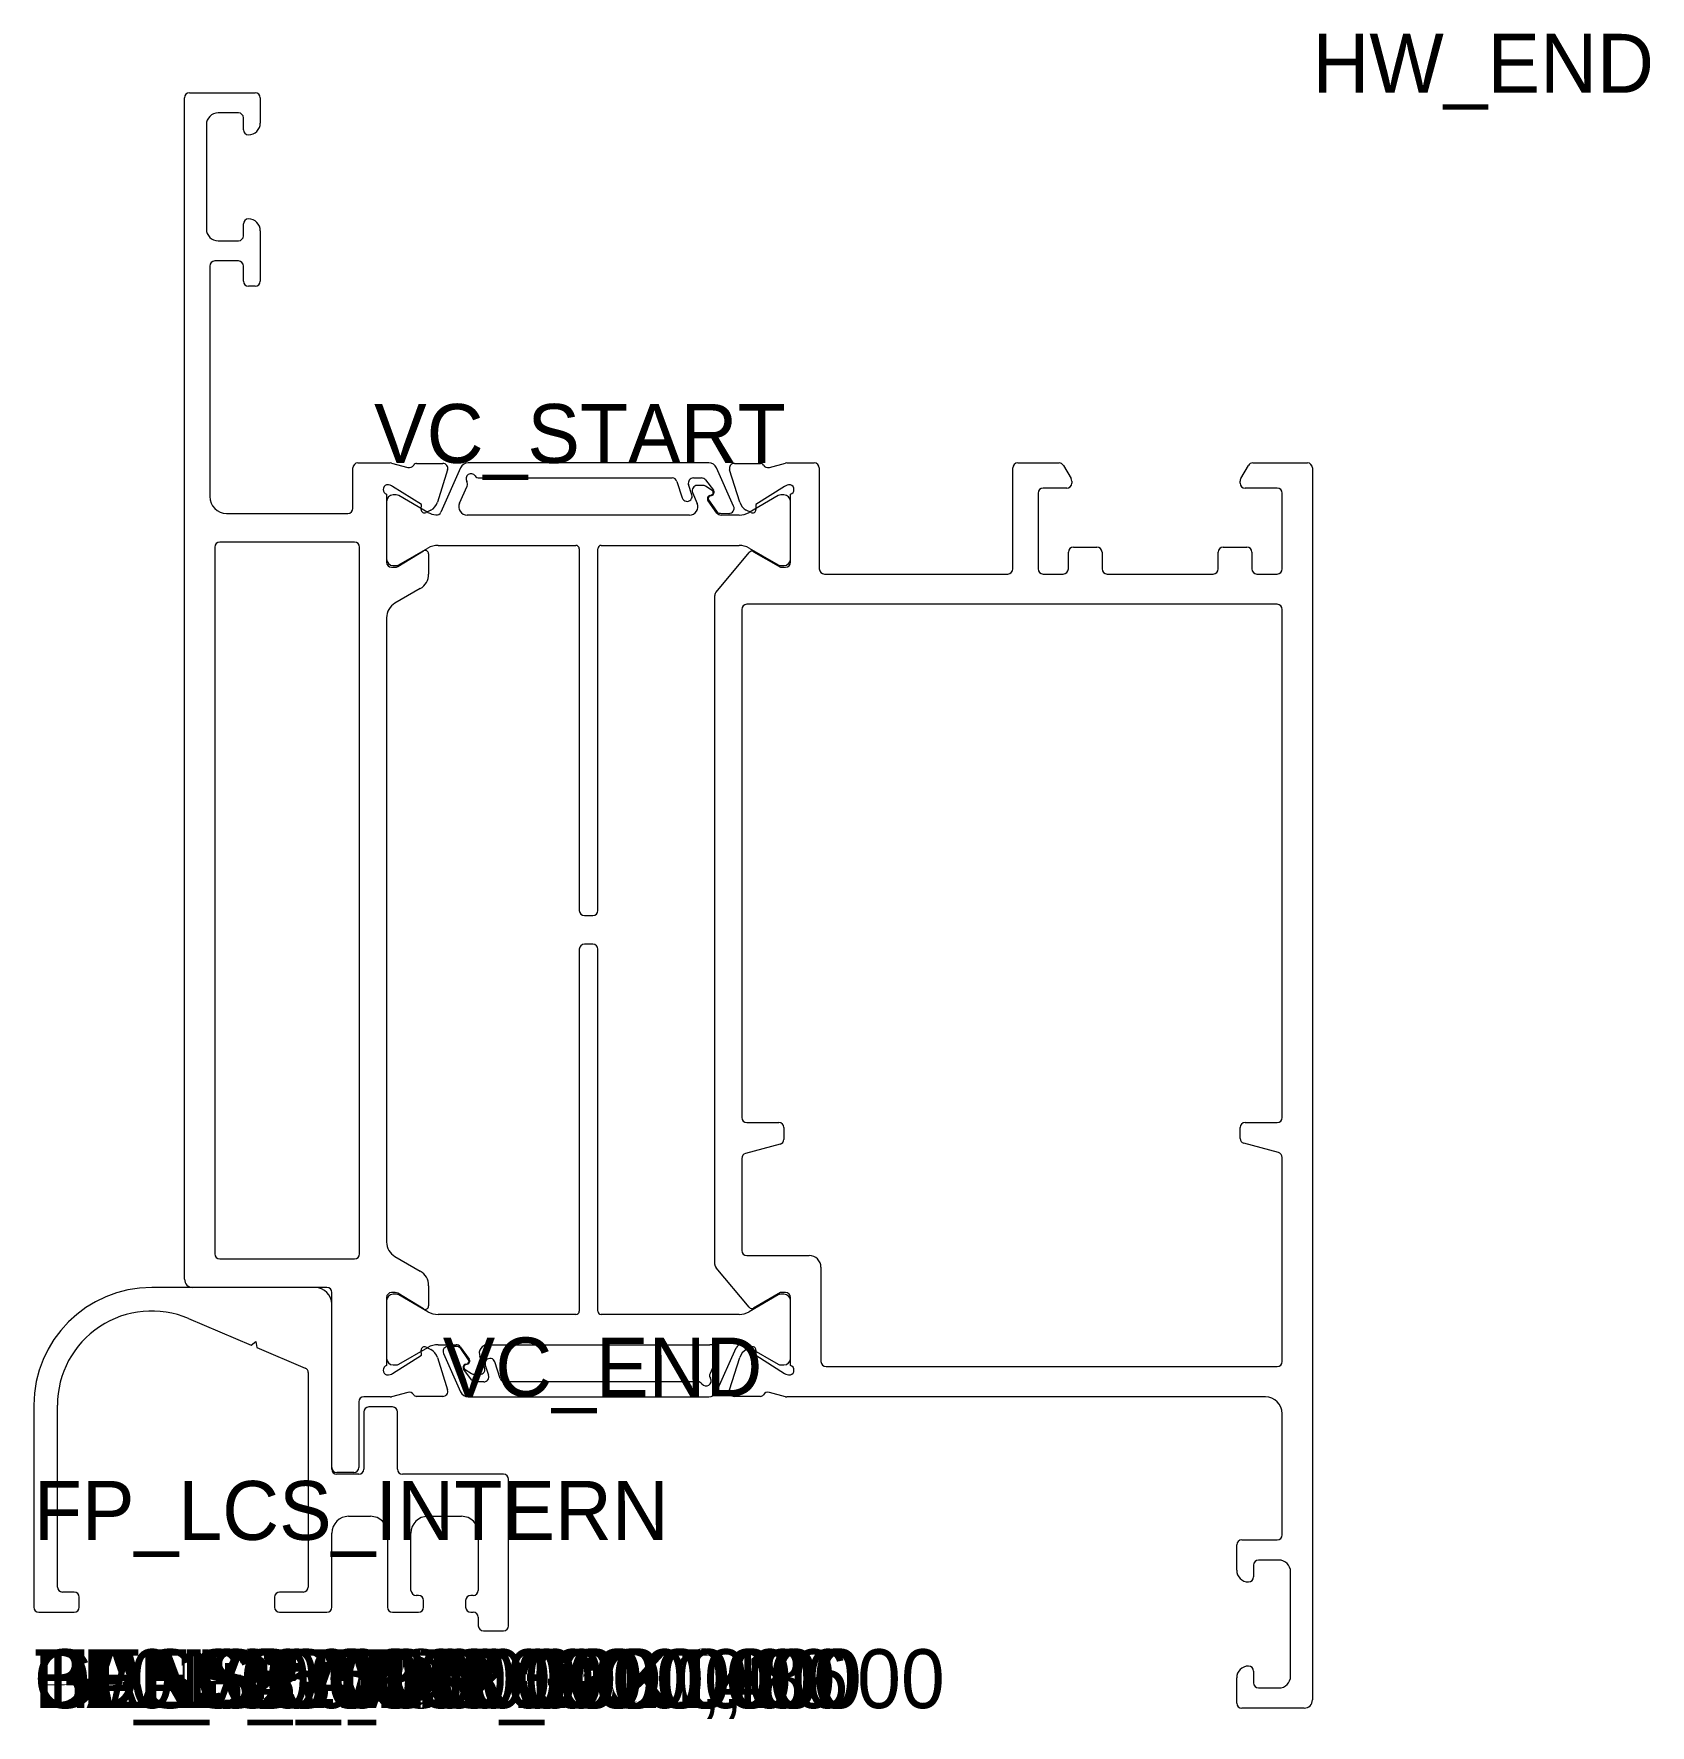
# Model space of a CAD drawing. Header units: metres. Extents: x 0 to 96, y -1 to 100.
import ezdxf

# ---------------------------------------------------------------- set-up
doc = ezdxf.new("R2010")
doc.units = ezdxf.units.M

msp = doc.modelspace()

# ---------------------------------------------------------------- linework, layer by layer
for p, q in [((8.95, 25.5), (8.95, 95.7)), ((9.25, 96), (13.15, 96)), ((13.45, 95.7), (13.45, 94.2)), ((12.15, 94.8), (10.95, 94.8)), ((12.45, 93.8), (12.45, 94.5)), ((10.25, 94.1), (10.25, 87.9)), ((12.45, 87.5), (12.45, 88.2)), ((13.45, 87.8), (13.45, 84.8)), ((10.95, 87.2), (12.15, 87.2)), ((10.45, 85.7), (10.45, 72)), ((12.15, 86), (10.75, 86)), ((12.45, 84.8), (12.45, 85.7)), ((13.15, 84.5), (12.75, 84.5)), ((18.95, 71.3), (18.95, 73.7)), ((19.25, 74), (21.172315, 74)), ((21.248779, 73.990092), (21.172315, 74)), ((21.248779, 73.990092), (22.210982, 73.736469)), ((22.736712, 73.975515), (24.287806, 73.975515)), ((24.574076, 73.585794), (23.972111, 71.665126)), ((25.348439, 73.703357), (24.18035, 71.079786)), ((40.095144, 74), (25.805211, 73.999989)), ((41.567883, 71.421471), (40.551917, 73.703368)), ((41.928147, 71.665126), (41.326183, 73.585794)), ((41.612452, 73.975515), (43.163546, 73.975515)), ((43.689276, 73.736469), (44.651479, 73.990092)), ((44.727943, 74), (44.651479, 73.990092)), ((44.727943, 74), (46.354918, 74)), ((46.654918, 73.7), (46.654918, 67.698889)), ((58.150258, 67.698889), (58.150258, 73.7)), ((58.450258, 74), (60.899703, 74)), ((61.15951, 73.85), (61.610066, 73.069615)), ((71.69045, 73.069615), (72.141006, 73.85)), ((72.400813, 74), (75.650258, 74)), ((75.950258, 73.7), (75.950258, 0.5)), ((20.988282, 72.7), (20.95, 72.7)), ((23.01789, 71.522524), (21.309793, 72.606587)), ((25.283524, 71.603196), (25.735321, 72.617949)), ((26.457896, 73.107339), (37.916082, 73.108092)), ((38.201684, 72.899974), (38.515535, 71.924489)), ((39.086409, 72.109154), (38.889527, 72.714537)), ((39.174995, 73.107319), (39.659189, 73.107036)), ((39.742291, 72.661108), (39.404358, 72.661051)), ((39.896947, 72.989759), (40.367208, 72.377406)), ((40.289424, 72.367686), (39.90381, 72.613947)), ((44.590465, 72.606587), (42.882368, 71.522524)), ((44.950258, 72.7), (44.911976, 72.7)), ((61.350258, 72.5), (59.950258, 72.5)), ((61.650258, 72.919615), (61.650258, 72.8)), ((71.650258, 72.8), (71.650258, 72.919615)), ((73.850258, 72.5), (71.950258, 72.5)), ((20.95, 72.134315), (20.95, 68.1)), ((20.95, 71.699828), (20.95, 68.299828)), ((21.529615, 72.099828), (21.35, 72.099828)), ((23.409969, 71.060601), (21.679616, 72.059635)), ((23.005793, 71.234102), (23.01789, 71.522524)), ((39.128067, 72.244279), (39.402658, 71.594459)), ((40.575499, 71.023989), (40.046748, 71.754815)), ((40.074785, 71.799936), (40.541627, 71.133275)), ((40.145054, 72.061623), (40.256489, 72.099086)), ((40.26749, 72.064462), (40.153477, 72.029324)), ((44.22074, 72.059646), (42.490387, 71.060612)), ((42.882368, 71.522524), (42.894465, 71.234102)), ((44.550356, 72.099839), (44.370742, 72.099839)), ((44.950258, 68.1), (44.950258, 72.134315)), ((44.950356, 68.299839), (44.950356, 71.699839)), ((59.650258, 72.2), (59.650258, 67.698889)), ((74.150258, 67.698889), (74.150258, 72.2)), ((11.45, 71), (18.65, 71)), ((23.579342, 71.195407), (23.298271, 71.048478)), ((38.94209, 70.899839), (25.740297, 70.899828)), ((40.783867, 71.005378), (41.29032, 70.999471)), ((41.890381, 70.899839), (40.818555, 70.899839)), ((42.601987, 71.048478), (42.320917, 71.195407)), ((10.75, 69), (10.75, 27)), ((19.05, 69.3), (11.05, 69.3)), ((19.35, 27), (19.35, 69)), ((21.624889, 67.843863), (23.145877, 68.771314)), ((21.679616, 67.94002), (23.41, 68.939058)), ((23.45, 68.600555), (23.45, 67.395855)), ((24.009999, 69.099828), (32.200178, 69.09984)), ((32.400178, 68.89984), (32.400178, 47.399839)), ((33.500178, 47.399839), (33.500178, 68.89984)), ((33.700178, 69.09984), (41.890356, 69.099839)), ((40.520445, 66.323488), (42.497049, 68.679113)), ((42.490356, 68.93907), (44.220741, 67.940032)), ((42.750258, 68.723761), (44.350258, 67.8)), ((61.450258, 67.698889), (61.450258, 68.7004)), ((61.750258, 69.0004), (63.150258, 69.0004)), ((63.450258, 68.7004), (63.450258, 67.698889)), ((70.350258, 67.698889), (70.350258, 68.7004)), ((70.650258, 69.0004), (72.050258, 69.0004)), ((72.350258, 68.7004), (72.350258, 67.698889)), ((21.25, 67.8), (21.468705, 67.8)), ((21.35, 67.899828), (21.529616, 67.899828)), ((44.350258, 67.8), (44.650258, 67.8)), ((44.370741, 67.899839), (44.550356, 67.899839)), ((46.954918, 67.398889), (57.850258, 67.398889)), ((59.950258, 67.398889), (61.150258, 67.398889)), ((63.750258, 67.398889), (70.050258, 67.398889)), ((72.650258, 67.398889), (73.850258, 67.398889)), ((22.95, 66.52983), (21.45, 65.663804)), ((40.450258, 26.369349), (40.450258, 66.130651)), ((73.850258, 65.598889), (42.350258, 65.598889)), ((20.95, 64.797779), (20.95, 27.702222)), ((42.050258, 65.298889), (42.050258, 35.098889)), ((74.150258, 35.098889), (74.150258, 65.298889)), ((32.700178, 47.099839), (33.200178, 47.099839)), ((33.20008, 45.400155), (32.70008, 45.400155)), ((32.40008, 45.100155), (32.40008, 23.600155)), ((33.50008, 23.600155), (33.50008, 45.100155)), ((42.350258, 34.798889), (44.250258, 34.798889)), ((44.550258, 34.498889), (44.550258, 33.802293)), ((71.650258, 33.855882), (71.650258, 34.498889)), ((71.950258, 34.798889), (73.850258, 34.798889)), ((44.327904, 33.512515), (42.272612, 32.961801)), ((73.927904, 33.015391), (71.872612, 33.566105)), ((42.050258, 32.672023), (42.050258, 27.201111)), ((74.150258, 20.6), (74.150258, 32.725613)), ((11.05, 26.7), (19.05, 26.7)), ((21.45, 26.836196), (22.95, 25.970171)), ((42.497049, 23.820887), (40.520445, 26.176513)), ((42.350258, 26.901111), (46.054918, 26.901111)), ((46.754918, 26.201111), (46.754918, 20.6)), ((16.7, 25), (7, 25)), ((17.4, 25), (9.45, 25)), ((17.7, 14.3), (17.7, 24.7)), ((20.949903, 24.200155), (20.949903, 20.800155)), ((20.95, 24.4), (20.95, 20.365686)), ((21.468705, 24.7), (21.25, 24.7)), ((21.529518, 24.600155), (21.349903, 24.600155)), ((23.145877, 23.728687), (21.624889, 24.656138)), ((23.409903, 23.560925), (21.679518, 24.559963)), ((23.45, 25.104145), (23.45, 23.899445)), ((44.220643, 24.559974), (42.490258, 23.560936)), ((44.350258, 24.7), (42.750258, 23.77624)), ((44.650258, 24.7), (44.350258, 24.7)), ((44.550258, 24.600167), (44.370643, 24.600167)), ((44.950258, 24.3), (44.950258, 24.4)), ((44.950258, 20.365686), (44.950258, 24.3)), ((44.950258, 20.800167), (44.950258, 24.200167)), ((9.188095, 23.154827), (12.918797, 21.571238)), ((17.7, 14.2), (17.7, 24)), ((32.20008, 23.400155), (24.009903, 23.400155)), ((41.89026, 23.400167), (33.700081, 23.400155)), ((12.918797, 21.571238), (13.195453, 21.779713)), ((13.195453, 21.779713), (13.237669, 21.435885)), ((13.237669, 21.435885), (16.11722, 20.213588)), ((21.679519, 20.440349), (23.409871, 21.439382)), ((23.01789, 20.977476), (23.005793, 21.265898)), ((23.298271, 21.451522), (23.579342, 21.304593)), ((24.009878, 21.600155), (25.081703, 21.600155)), ((25.116392, 21.494616), (24.609938, 21.500524)), ((25.32476, 21.476006), (25.85351, 20.74518)), ((25.825473, 20.700059), (25.358631, 21.36672)), ((26.958169, 21.600155), (40.159962, 21.600167)), ((40.551819, 18.796638), (41.719908, 21.420208)), ((42.320917, 21.304593), (42.601987, 21.451522)), ((42.490289, 21.439394), (44.220642, 20.44036)), ((42.894465, 21.265898), (42.882368, 20.977476)), ((21.309793, 19.893413), (23.01789, 20.977476)), ((21.349903, 20.400155), (21.529517, 20.400155)), ((23.972111, 20.834875), (24.574076, 18.914206)), ((24.332375, 21.078523), (25.348341, 18.796626)), ((26.003311, 19.510235), (25.53305, 20.122588)), ((25.610834, 20.132309), (25.996449, 19.886047)), ((25.632768, 20.435533), (25.746782, 20.47067)), ((25.755205, 20.438372), (25.643769, 20.400909)), ((26.772191, 20.255715), (26.497601, 20.905536)), ((26.813849, 20.390841), (27.010731, 19.785457)), ((27.698574, 19.60002), (27.384724, 20.575506)), ((40.616735, 20.896798), (40.164938, 19.882046)), ((41.326183, 18.914206), (41.928147, 20.834875)), ((42.882368, 20.977476), (44.590465, 19.893413)), ((44.370644, 20.400167), (44.550258, 20.400167)), ((47.054918, 20.3), (73.850258, 20.3)), ((16.3, 19.937437), (16.3, 7.2)), ((20.95, 19.8), (20.988282, 19.8)), ((26.157968, 19.838887), (26.4959, 19.838944)), ((26.725264, 19.392675), (26.241069, 19.392958)), ((39.442363, 19.392655), (27.984177, 19.391903)), ((44.911976, 19.8), (44.950258, 19.8)), ((19.3, 18.2), (19.3, 14.3)), ((21.172315, 18.5), (19.6, 18.5)), ((21.172315, 18.5), (21.248779, 18.509908)), ((22.210982, 18.763531), (21.248779, 18.509908)), ((24.287806, 18.524485), (22.736712, 18.524485)), ((25.805115, 18.499994), (40.095047, 18.500006)), ((43.163546, 18.524485), (41.612452, 18.524485)), ((44.651479, 18.509908), (43.689276, 18.763531)), ((44.651479, 18.509908), (44.727943, 18.5)), ((73.150258, 18.5), (44.727943, 18.5)), ((0, 18), (0, 6)), ((1.4, 7.2), (1.4, 18)), ((19.6, 17.6), (19.6, 14.2)), ((21.3, 17.9), (19.9, 17.9)), ((21.6, 14.2), (21.6, 17.6)), ((74.150258, 10.3), (74.150258, 17.5)), ((19, 14), (18, 14)), ((19.3, 13.9), (18, 13.9)), ((27.9, 13.9), (21.9, 13.9)), ((28.2, 4.9), (28.2, 13.6)), ((18.7, 11.4), (20, 11.4)), ((23.4, 11.4), (25.4, 11.4)), ((17.7, 6), (17.7, 10.4)), ((21, 10.4), (21, 6)), ((22.4, 7), (22.4, 10.4)), ((26.4, 10.4), (26.4, 7)), ((71.450258, 8.2), (71.450258, 9.7)), ((71.750258, 10), (73.850258, 10)), ((72.450258, 8.5), (72.450258, 7.8)), ((73.950258, 8.8), (72.750258, 8.8)), ((74.650258, 1.9), (74.650258, 8.1)), ((2.4, 6.9), (1.7, 6.9)), ((2.7, 6), (2.7, 6.6)), ((14.3, 6.6), (14.3, 6)), ((16, 6.9), (14.6, 6.9)), ((22.85, 6.7), (22.7, 6.7)), ((23.15, 6), (23.15, 6.4)), ((25.65, 6.4), (25.65, 6)), ((26.1, 6.7), (25.95, 6.7)), ((0.3, 5.7), (2.4, 5.7)), ((14.6, 5.7), (17.4, 5.7)), ((21.3, 5.7), (22.85, 5.7)), ((25.95, 5.7), (26.1, 5.7)), ((26.4, 5.4), (26.4, 4.9)), ((26.7, 4.6), (27.9, 4.6)), ((72.450258, 2.2), (72.450258, 1.5)), ((71.450258, 0.3), (71.450258, 1.8)), ((72.750258, 1.2), (73.950258, 1.2)), ((75.450258, 0), (71.750258, 0))]:
    msp.add_line(p, q)
for centre, radius, start, end in [((9.25, 95.7), 0.3, 90, 180), ((13.15, 95.7), 0.3, 360, 90), ((10.95, 94.1), 0.7, 90, 180), ((12.15, 94.5), 0.3, 360, 90), ((12.75, 93.8), 0.3, 180, 270), ((12.75, 94.2), 0.7, 270, 360), ((12.75, 88.2), 0.3, 90, 180), ((12.75, 87.8), 0.7, 360, 90), ((10.95, 87.9), 0.7, 180, 270), ((12.15, 87.5), 0.3, 270, 360), ((10.75, 85.7), 0.3, 90, 180), ((12.15, 85.7), 0.3, 360, 90), ((12.75, 84.8), 0.3, 180, 270), ((13.15, 84.8), 0.3, 270, 360), ((19.25, 73.7), 0.3, 90, 180), ((22.300703, 74.022739), 0.3, 252.598279, 330.367342), ((22.73531, 73.77552), 0.2, 90, 150.367342), ((24.287806, 73.675515), 0.3, 342.598279, 90), ((25.805212, 73.499989), 0.5, 90, 156), ((40.095144, 73.5), 0.5, 24, 90), ((41.612452, 73.675515), 0.3, 90, 197.401721), ((43.164949, 73.77552), 0.2, 29.632658, 90), ((43.599555, 74.022739), 0.3, 209.632658, 287.401721), ((46.354918, 73.7), 0.3, 360, 90), ((58.450258, 73.7), 0.3, 90, 180), ((60.899703, 73.7), 0.3, 30, 90), ((72.400813, 73.7), 0.3, 90, 150), ((75.650258, 73.7), 0.3, 360, 90), ((21.05, 72.417157), 0.3, 109.471221, 250.528779), ((20.988282, 72.1), 0.6, 57.598279, 90), ((25.969721, 73.058505), 0.3, 35.548433, 212.065684), ((25.461257, 72.73997), 0.3, 336, 32.065684), ((26.457896, 73.407339), 0.3, 215.548433, 270), ((37.916101, 72.808092), 0.3, 17.834934, 90), ((39.174819, 72.80732), 0.3, 90, 198.015506), ((39.404408, 72.361051), 0.3, 90, 202.907135), ((39.659014, 72.807036), 0.3, 37.522757, 90), ((39.742341, 72.361108), 0.3, 57.436866, 90), ((40.208586, 72.255591), 0.2, 287.128706, 37.522757), ((44.911976, 72.1), 0.6, 90, 122.401721), ((44.850258, 72.417157), 0.3, 289.471221, 70.528779), ((59.950258, 72.2), 0.3, 90, 180), ((61.350258, 72.8), 0.3, 270, 360), ((61.350258, 72.919615), 0.3, 360, 30), ((71.950258, 72.919615), 0.3, 150, 180), ((71.950258, 72.8), 0.3, 180, 270), ((73.850258, 72.2), 0.3, 360, 90), ((11.45, 72), 1, 180, 270), ((21.35, 71.699828), 0.4, 90, 180), ((21.529615, 71.799828), 0.3, 59.999655, 90), ((23.208726, 71.904381), 0.8, 297.598279, 342.598279), ((25.740296, 71.399828), 0.5, 156, 270), ((38.801117, 72.016372), 0.3, 197.834934, 18.015506), ((38.942089, 71.399839), 0.5, 270, 22.907135), ((40.208786, 71.872049), 0.2, 108.581915, 215.885612), ((40.197655, 71.885977), 0.15, 107.128706, 215.002354), ((40.20869, 72.241266), 0.15, 288.581915, 57.436866), ((41.293819, 71.29945), 0.3, 270, 24), ((42.691532, 71.904381), 0.8, 197.401721, 242.401721), ((44.370742, 71.799839), 0.3, 90, 120.000345), ((44.550356, 71.699839), 0.4, 360, 90), ((18.65, 71.3), 0.3, 270, 360), ((23.205618, 71.225721), 0.2, 180, 297.598279), ((24.009975, 72.099828), 1.2, 239.999655, 263.495163), ((23.908017, 71.205622), 0.3, 263.495163, 335.2), ((40.787366, 71.305358), 0.3, 215.002354, 270), ((40.818555, 71.199839), 0.3, 215.885612, 270), ((41.890381, 72.099839), 1.2, 270, 300.000345), ((42.694641, 71.225721), 0.2, 242.401721, 360), ((11.05, 69), 0.3, 90, 180), ((19.05, 69), 0.3, 360, 90), ((23.25, 68.600555), 0.2, 360, 121.373538), ((24.01, 67.899828), 1.2, 90, 120), ((32.200178, 68.89984), 0.2, 360, 90), ((33.700178, 68.89984), 0.2, 90, 180), ((41.890356, 67.899839), 1.2, 60, 90), ((42.650258, 68.550555), 0.2, 60, 140), ((61.750258, 68.7004), 0.3, 90, 180), ((63.150258, 68.7004), 0.3, 360, 90), ((70.650258, 68.7004), 0.3, 90, 180), ((72.050258, 68.7004), 0.3, 360, 90), ((21.35, 68.299828), 0.4, 180, 270), ((21.25, 68.1), 0.3, 180, 270), ((21.468705, 68.1), 0.3, 270, 301.373538), ((21.529616, 68.199828), 0.3, 270, 300), ((22.45, 67.395855), 1, 300, 360), ((44.370741, 68.199839), 0.3, 240, 270), ((44.550356, 68.299839), 0.4, 270, 360), ((44.650258, 68.1), 0.3, 270, 360), ((46.954918, 67.698889), 0.3, 180, 270), ((57.850258, 67.698889), 0.3, 270, 360), ((59.950258, 67.698889), 0.3, 180, 270), ((61.150258, 67.698889), 0.3, 270, 360), ((63.750258, 67.698889), 0.3, 180, 270), ((70.050258, 67.698889), 0.3, 270, 360), ((72.650258, 67.698889), 0.3, 180, 270), ((73.850258, 67.698889), 0.3, 270, 360), ((21.95, 64.797779), 1, 120, 180), ((40.750258, 66.130651), 0.3, 140, 180), ((42.350258, 65.298889), 0.3, 90, 180), ((73.850258, 65.298889), 0.3, 360, 90), ((32.700178, 47.399839), 0.3, 180, 270), ((33.200178, 47.399839), 0.3, 270, 360), ((32.70008, 45.100155), 0.3, 90, 180), ((33.20008, 45.100155), 0.3, 360, 90), ((42.350258, 35.098889), 0.3, 180, 270), ((44.250258, 34.498889), 0.3, 360, 90), ((71.950258, 34.498889), 0.3, 90, 180), ((73.850258, 35.098889), 0.3, 270, 360), ((44.250258, 33.802293), 0.3, 285, 360), ((71.950258, 33.855882), 0.3, 180, 255), ((42.350258, 32.672023), 0.3, 105, 180), ((73.850258, 32.725613), 0.3, 360, 75), ((21.95, 27.702222), 1, 180, 240), ((42.350258, 27.201111), 0.3, 180, 270), ((11.05, 27), 0.3, 180, 270), ((19.05, 27), 0.3, 270, 360), ((40.750258, 26.369349), 0.3, 180, 220), ((46.054918, 26.201111), 0.7, 360, 90), ((9.45, 25.5), 0.5, 180, 270), ((22.45, 25.104145), 1, 360, 60), ((7, 18), 7, 90, 180), ((16.7, 24), 1, 360, 90), ((17.4, 24.7), 0.3, 360, 90), ((21.349903, 24.200155), 0.4, 90, 180), ((21.25, 24.4), 0.3, 90, 180), ((21.468705, 24.4), 0.3, 58.626462, 90), ((21.529518, 24.300155), 0.3, 60, 90), ((44.370643, 24.300167), 0.3, 90, 120), ((44.550258, 24.200167), 0.4, 360, 90), ((44.650258, 24.4), 0.3, 360, 90), ((7, 18), 5.6, 67, 180), ((23.25, 23.899445), 0.2, 238.626462, 360), ((24.009903, 24.600155), 1.2, 240, 270), ((32.20008, 23.600155), 0.2, 270, 360), ((33.70008, 23.600155), 0.2, 180, 270), ((41.890258, 24.600167), 1.2, 270, 300), ((42.650258, 23.949445), 0.2, 220, 300), ((23.205618, 21.274279), 0.2, 62.401721, 180), ((24.009878, 20.400155), 1.2, 90, 120.000345), ((23.208726, 20.595619), 0.8, 17.401721, 62.401721), ((24.606439, 21.200544), 0.3, 90, 204), ((25.081703, 21.300155), 0.3, 35.885612, 90), ((25.112893, 21.194637), 0.3, 35.002354, 90), ((26.958169, 21.100155), 0.5, 90, 202.907135), ((40.159962, 21.100167), 0.5, 336, 90), ((41.992242, 21.294373), 0.3, 83.495163, 155.2), ((42.691532, 20.595619), 0.8, 117.598279, 162.598279), ((41.890283, 20.400167), 1.2, 59.999655, 83.495163), ((42.694641, 21.274279), 0.2, 360, 117.598279), ((16, 19.937437), 0.3, 360, 66.999999), ((21.05, 20.082843), 0.3, 109.471221, 250.528779), ((21.349903, 20.800155), 0.4, 180, 270), ((21.529517, 20.700155), 0.3, 270, 300.000345), ((25.691672, 20.244404), 0.2, 107.128706, 217.522757), ((25.691568, 20.258729), 0.15, 108.581915, 237.436866), ((25.702604, 20.614017), 0.15, 287.128706, 35.002354), ((25.691473, 20.627946), 0.2, 288.581915, 35.885612), ((26.49585, 20.138944), 0.3, 270, 22.907135), ((27.099141, 20.483623), 0.3, 17.834934, 198.015506), ((44.370644, 20.700167), 0.3, 239.999655, 270), ((44.550258, 20.800167), 0.4, 270, 360), ((44.850258, 20.082843), 0.3, 289.471221, 70.528779), ((47.054918, 20.6), 0.3, 180, 270), ((73.850258, 20.6), 0.3, 270, 360), ((20.988282, 20.4), 0.6, 270, 302.401721), ((26.157917, 20.138887), 0.3, 237.436866, 270), ((26.241245, 19.692958), 0.3, 217.522757, 270), ((26.725439, 19.692675), 0.3, 270, 18.015506), ((27.984157, 19.691903), 0.3, 197.834934, 270), ((39.442363, 19.092655), 0.3, 35.548433, 90), ((39.930537, 19.44149), 0.3, 215.548433, 32.065684), ((40.439001, 19.760025), 0.3, 156, 212.065684), ((44.911976, 20.4), 0.6, 237.598279, 270), ((19.6, 18.2), 0.3, 90, 180), ((22.300703, 18.477262), 0.3, 29.632658, 107.401721), ((22.73531, 18.72448), 0.2, 209.632658, 270), ((24.287806, 18.824485), 0.3, 270, 17.401721), ((25.805114, 18.999994), 0.5, 204, 270), ((40.095047, 19.000006), 0.5, 270, 336), ((41.612452, 18.824485), 0.3, 162.598279, 270), ((43.164949, 18.72448), 0.2, 270, 330.367342), ((43.599555, 18.477262), 0.3, 72.598279, 150.367342), ((73.150258, 17.5), 1, 360, 90), ((19.9, 17.6), 0.3, 90, 180), ((21.3, 17.6), 0.3, 360, 90), ((18, 14.3), 0.3, 180, 270), ((18, 14.2), 0.3, 180, 270), ((19, 14.3), 0.3, 270, 360), ((19.3, 14.2), 0.3, 270, 360), ((21.9, 14.2), 0.3, 180, 270), ((27.9, 13.6), 0.3, 360, 90), ((18.7, 10.4), 1, 90, 180), ((20, 10.4), 1, 360, 90), ((23.4, 10.4), 1, 90, 180), ((25.4, 10.4), 1, 360, 90), ((73.850258, 10.3), 0.3, 270, 360), ((71.750258, 9.7), 0.3, 90, 180), ((72.150258, 8.2), 0.7, 180, 270), ((72.750258, 8.5), 0.3, 90, 180), ((73.950258, 8.1), 0.7, 360, 90), ((1.7, 7.2), 0.3, 180, 270), ((16, 7.2), 0.3, 270, 360), ((72.150258, 7.8), 0.3, 270, 360), ((2.4, 6.6), 0.3, 360, 90), ((14.6, 6.6), 0.3, 90, 180), ((22.7, 7), 0.3, 180, 270), ((22.85, 6.4), 0.3, 360, 90), ((25.95, 6.4), 0.3, 90, 180), ((26.1, 7), 0.3, 270, 360), ((0.3, 6), 0.3, 180, 270), ((2.4, 6), 0.3, 270, 360), ((14.6, 6), 0.3, 180, 270), ((17.4, 6), 0.3, 270, 360), ((21.3, 6), 0.3, 180, 270), ((22.85, 6), 0.3, 270, 360), ((25.95, 6), 0.3, 180, 270), ((26.1, 5.4), 0.3, 360, 90), ((26.7, 4.9), 0.3, 180, 270), ((27.9, 4.9), 0.3, 270, 360), ((72.150258, 1.8), 0.7, 90, 180), ((72.150258, 2.2), 0.3, 360, 90), ((72.750258, 1.5), 0.3, 180, 270), ((73.950258, 1.9), 0.7, 270, 360), ((71.750258, 0.3), 0.3, 180, 270), ((75.450258, 0.5), 0.5, 270, 360)]:
    msp.add_arc(centre, radius, start, end)

# ---------------------------------------------------------------- texts
for tag, p in [('HW_END', (75.950258, 96)), ('VC_START', (20.211158, 74)), ('VC_END', (24.287806, 18.524485)), ('FP_LCS_INTERN', (0, 10)), ('TDEV:0.000000', (0, 0)), ('TDEV2:0.000000', (0, 0)), ('TDEV3:0.000000', (0, 0)), ('TDEV4:0.000000', (0, 0)), ('TDEV5:0.000000', (0, 0)), ('GLASS_MIN:0.000000', (0, 0)), ('GLASS_MAX:0.000000', (0, 0)), ('DENS:0.000000', (0, 0)), ('DESC:U51320 - K1486', (0, 0)), ('BL01:6500.000000,,1', (0, 0)), ('HW_START', (0, 0)), ('FP_LCS_ORIG', (0, 0)), ('PANE_WIDTH:62.000000', (0, 0)), ('FP_LCS_HOT', (10, 0))]:
    msp.add_attdef(tag, p, '', height=3.5)

doc.saveas('drawing.dxf')
